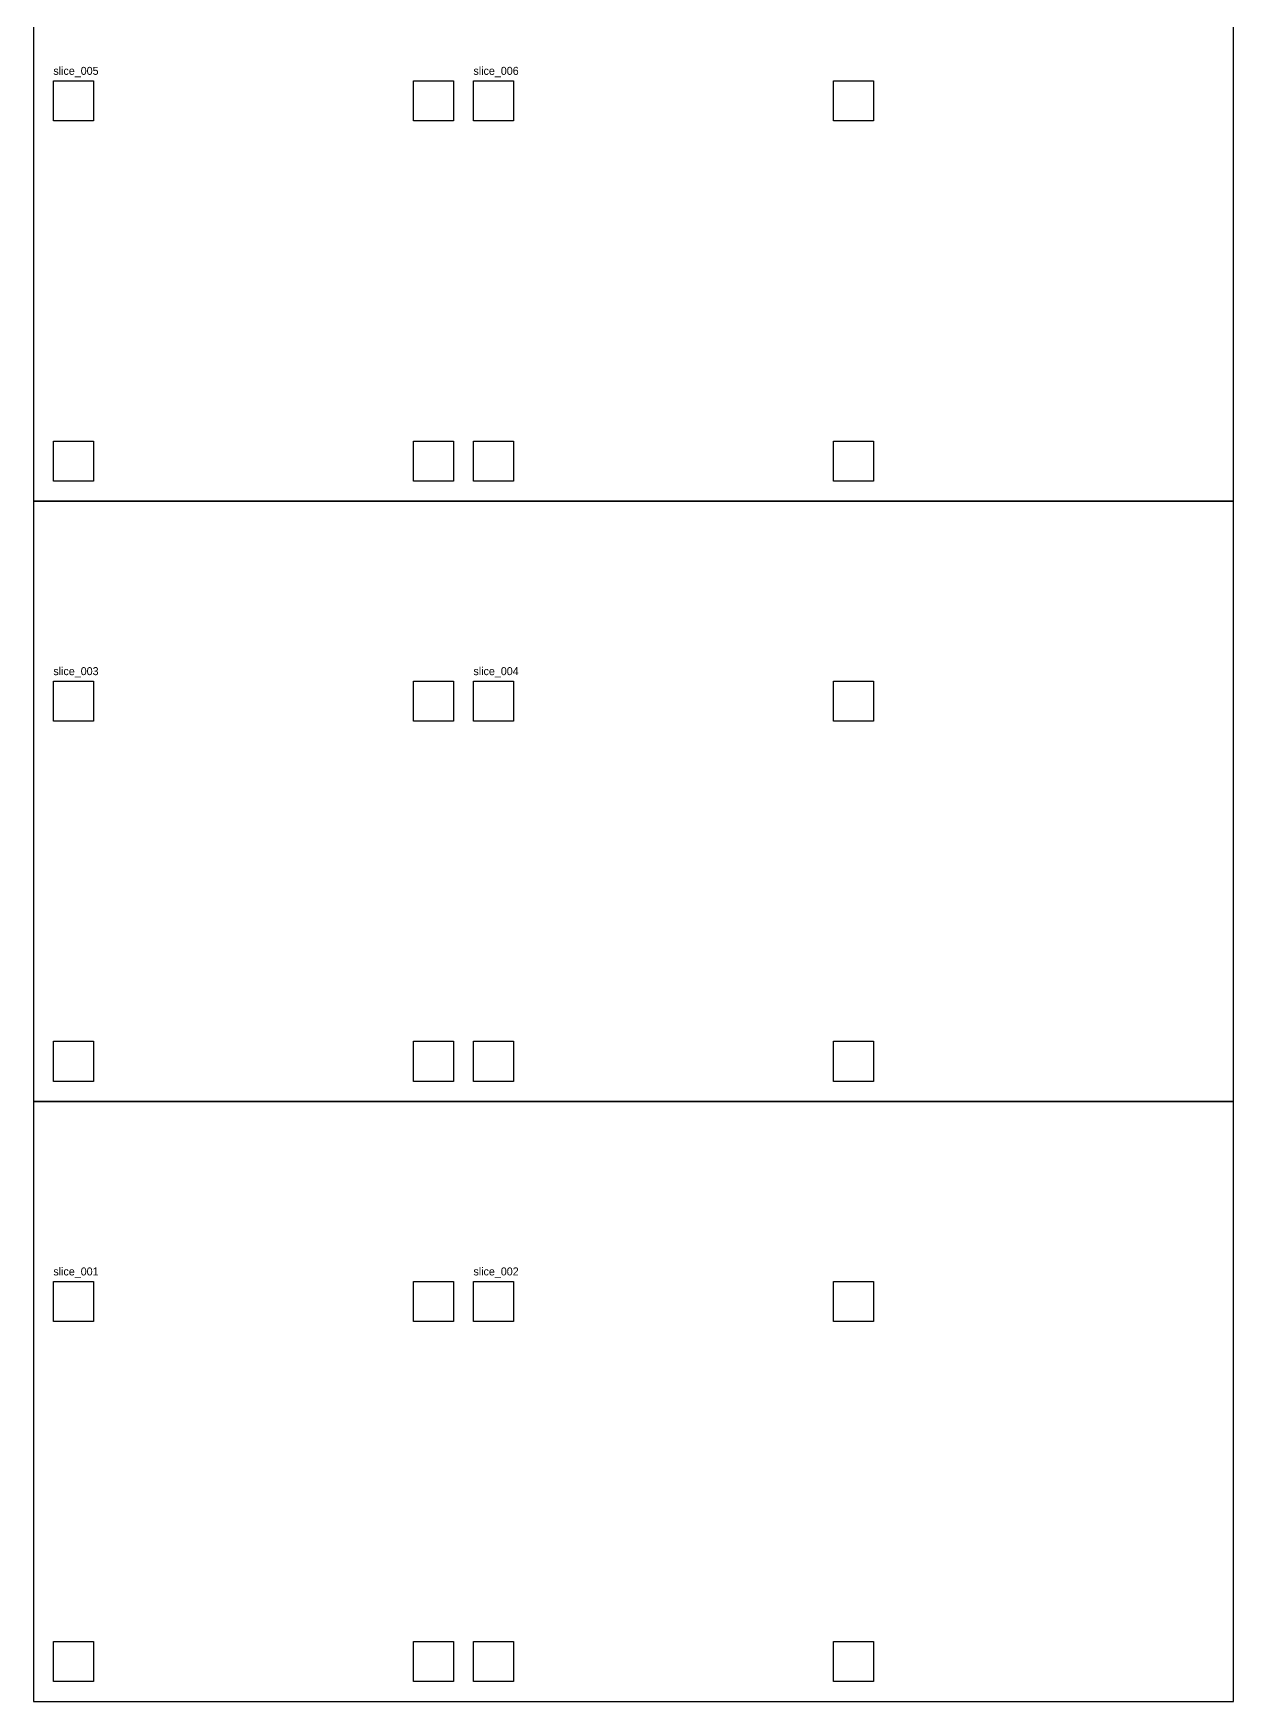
# Model space of a CAD drawing. Header units: metres. Extents: x 0 to 600, y 0 to 6600.
# Drawn here: x 0 to 600, y 0 to 834 of the extents above; entities that cross this region are included whole.
import ezdxf

# ---------------------------------------------------------------- set-up
doc = ezdxf.new("R2010")
doc.units = ezdxf.units.M

msp = doc.modelspace()

# ---------------------------------------------------------------- linework, layer by layer
at = {"layer": 'sheet_boundary'}
for p, q in [((600, 300), (0, 300)), ((0, 300), (0, 0)), ((600, 0), (600, 300)), ((0, 0), (600, 0))]:
    msp.add_line(p, q, dxfattribs=at)
at = {"layer": 'sheet_boundary_2'}
for p, q in [((600, 600), (0, 600)), ((0, 600), (0, 300)), ((600, 300), (600, 600)), ((0, 300), (600, 300))]:
    msp.add_line(p, q, dxfattribs=at)
at = {"layer": 'sheet_boundary_3'}
for p, q in [((0, 900), (0, 600)), ((600, 600), (600, 900)), ((0, 600), (600, 600))]:
    msp.add_line(p, q, dxfattribs=at)
at = {"layer": 'slice_001'}
for p, q in [((10, 190), (10, 210)), ((10, 210), (30, 210)), ((30, 210), (30, 190)), ((190, 190), (190, 210)), ((190, 210), (210, 210)), ((210, 210), (210, 190)), ((30, 190), (10, 190)), ((210, 190), (190, 190)), ((10, 10), (10, 30)), ((10, 30), (30, 30)), ((30, 30), (30, 10)), ((190, 10), (190, 30)), ((190, 30), (210, 30)), ((210, 30), (210, 10)), ((30, 10), (10, 10)), ((210, 10), (190, 10))]:
    msp.add_line(p, q, dxfattribs=at)
at = {"layer": 'slice_002'}
for p, q in [((220, 190), (220, 210)), ((220, 210), (240, 210)), ((240, 210), (240, 190)), ((400, 190), (400, 210)), ((400, 210), (420, 210)), ((420, 210), (420, 190)), ((240, 190), (220, 190)), ((420, 190), (400, 190)), ((220, 10), (220, 30)), ((220, 30), (240, 30)), ((240, 30), (240, 10)), ((400, 10), (400, 30)), ((400, 30), (420, 30)), ((420, 30), (420, 10)), ((240, 10), (220, 10)), ((420, 10), (400, 10))]:
    msp.add_line(p, q, dxfattribs=at)
at = {"layer": 'slice_003'}
for p, q in [((10, 490), (10, 510)), ((10, 510), (30, 510)), ((30, 510), (30, 490)), ((190, 490), (190, 510)), ((190, 510), (210, 510)), ((210, 510), (210, 490)), ((30, 490), (10, 490)), ((210, 490), (190, 490)), ((10, 310), (10, 330)), ((10, 330), (30, 330)), ((30, 330), (30, 310)), ((190, 310), (190, 330)), ((190, 330), (210, 330)), ((210, 330), (210, 310)), ((30, 310), (10, 310)), ((210, 310), (190, 310))]:
    msp.add_line(p, q, dxfattribs=at)
at = {"layer": 'slice_004'}
for p, q in [((220, 490), (220, 510)), ((220, 510), (240, 510)), ((240, 510), (240, 490)), ((400, 490), (400, 510)), ((400, 510), (420, 510)), ((420, 510), (420, 490)), ((240, 490), (220, 490)), ((420, 490), (400, 490)), ((220, 310), (220, 330)), ((220, 330), (240, 330)), ((240, 330), (240, 310)), ((400, 310), (400, 330)), ((400, 330), (420, 330)), ((420, 330), (420, 310)), ((240, 310), (220, 310)), ((420, 310), (400, 310))]:
    msp.add_line(p, q, dxfattribs=at)
at = {"layer": 'slice_005'}
for p, q in [((10, 790), (10, 810)), ((10, 810), (30, 810)), ((30, 810), (30, 790)), ((190, 790), (190, 810)), ((190, 810), (210, 810)), ((210, 810), (210, 790)), ((30, 790), (10, 790)), ((210, 790), (190, 790)), ((10, 610), (10, 630)), ((10, 630), (30, 630)), ((30, 630), (30, 610)), ((190, 610), (190, 630)), ((190, 630), (210, 630)), ((210, 630), (210, 610)), ((30, 610), (10, 610)), ((210, 610), (190, 610))]:
    msp.add_line(p, q, dxfattribs=at)
at = {"layer": 'slice_006'}
for p, q in [((220, 790), (220, 810)), ((220, 810), (240, 810)), ((240, 810), (240, 790)), ((400, 790), (400, 810)), ((400, 810), (420, 810)), ((420, 810), (420, 790)), ((240, 790), (220, 790)), ((420, 790), (400, 790)), ((220, 610), (220, 630)), ((220, 630), (240, 630)), ((240, 630), (240, 610)), ((400, 610), (400, 630)), ((400, 630), (420, 630)), ((420, 630), (420, 610)), ((240, 610), (220, 610)), ((420, 610), (400, 610))]:
    msp.add_line(p, q, dxfattribs=at)

# ---------------------------------------------------------------- texts
at = {"layer": 'slice_001'}
msp.add_text('slice_001', height=4, dxfattribs=at).set_placement((10, 213))
at = {"layer": 'slice_002'}
msp.add_text('slice_002', height=4, dxfattribs=at).set_placement((220, 213))
at = {"layer": 'slice_003'}
msp.add_text('slice_003', height=4, dxfattribs=at).set_placement((10, 513))
at = {"layer": 'slice_004'}
msp.add_text('slice_004', height=4, dxfattribs=at).set_placement((220, 513))
at = {"layer": 'slice_005'}
msp.add_text('slice_005', height=4, dxfattribs=at).set_placement((10, 813))
at = {"layer": 'slice_006'}
msp.add_text('slice_006', height=4, dxfattribs=at).set_placement((220, 813))

doc.saveas('drawing.dxf')
